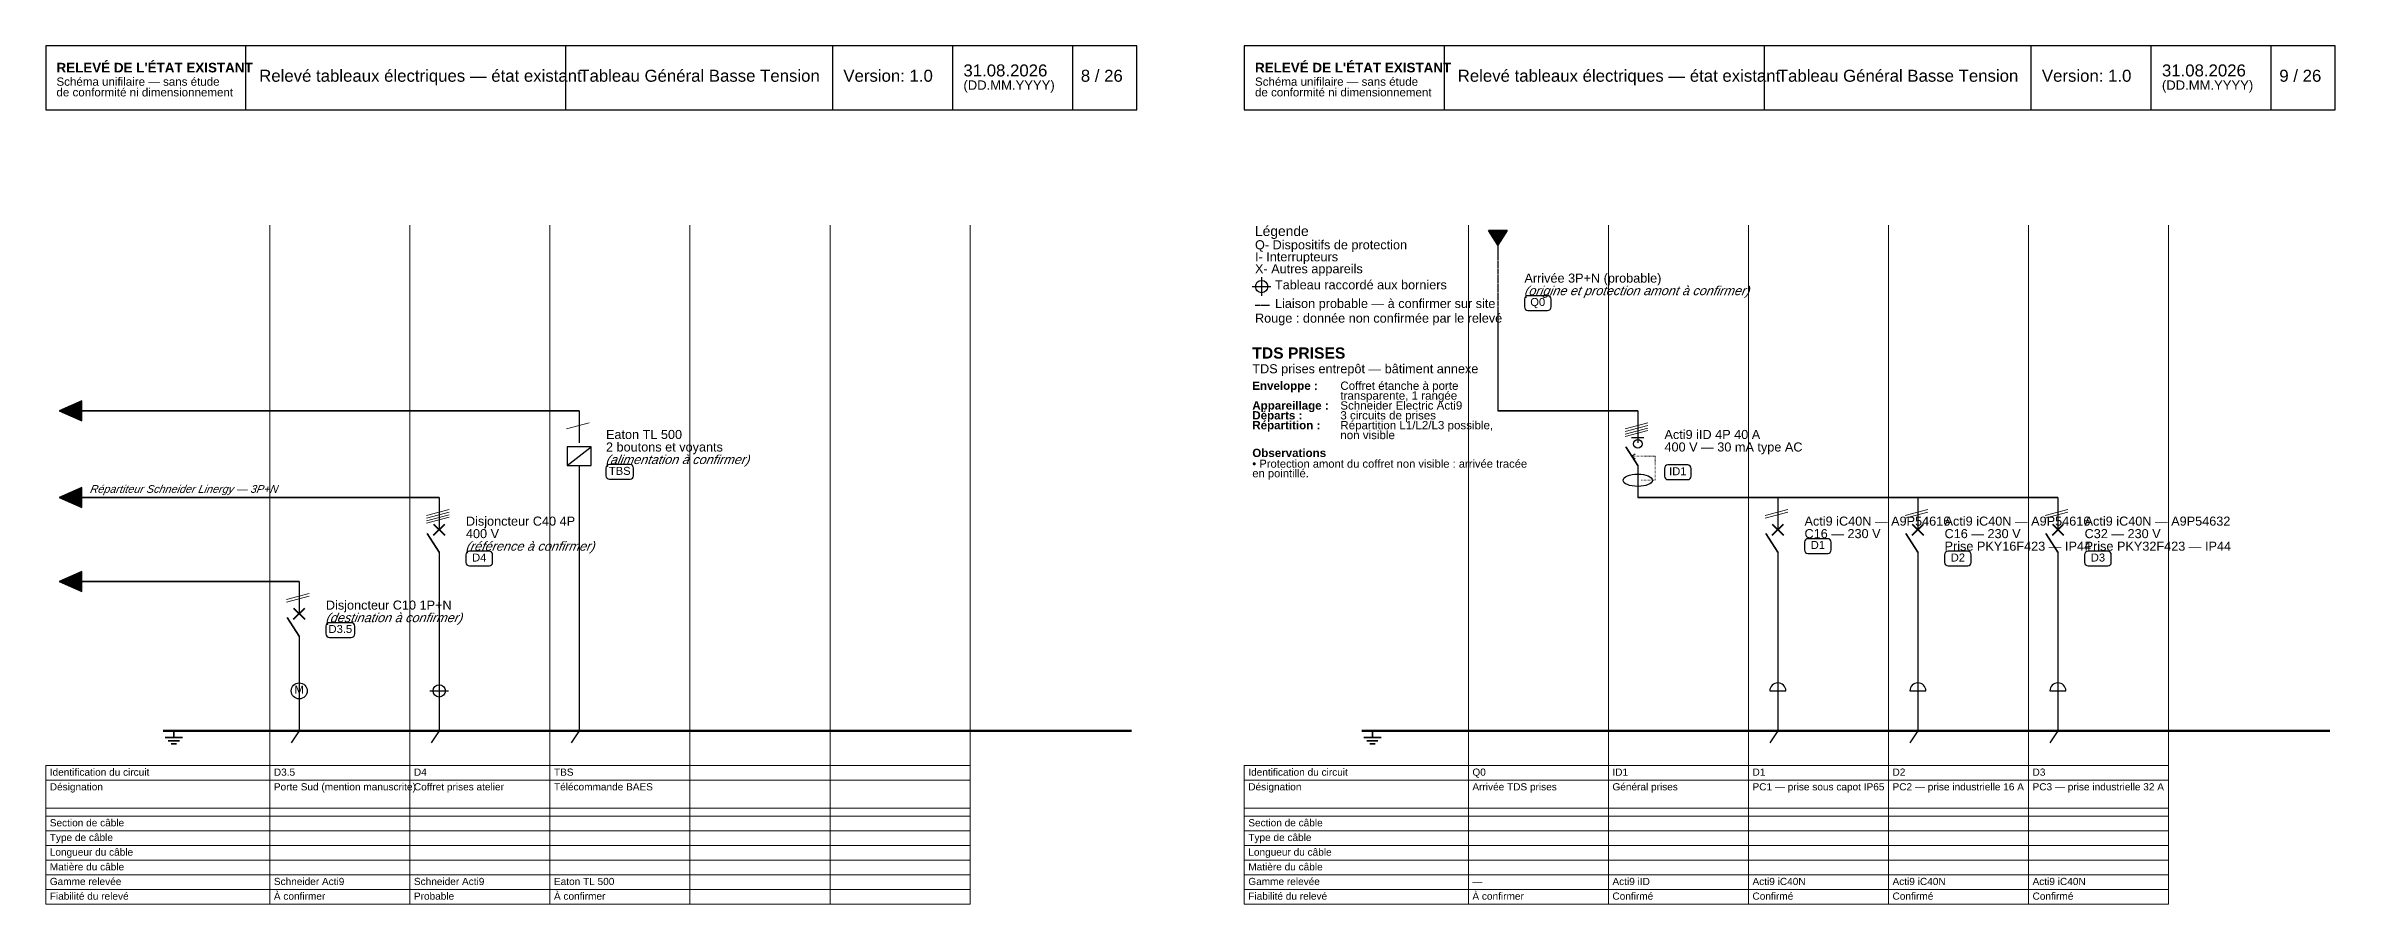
# Model space of a CAD drawing. Header units: millimetres. Extents: x 4 to 1561, y -1145 to 205.
# Drawn here: x 955 to 1561, y -435 to -208 of the extents above; entities that cross this region are included whole.
import ezdxf
from ezdxf.enums import TextEntityAlignment as Align

# ---------------------------------------------------------------- set-up
doc = ezdxf.new("R2010")
doc.units = ezdxf.units.MM
doc.header["$LTSCALE"] = 0.5
doc.linetypes.add('DASHED', pattern=[1.524, 1.27, -0.254])
doc.linetypes.add('DOT', pattern=[0.508, 0, -0.508])
for name, color, linetype, lineweight in [('RENVOIS_FOLIO', 5, 'CONTINUOUS', 25), ('SCHEMA', 7, 'CONTINUOUS', 35), ('SCHEMA_PROBABLE', 7, 'DASHED', 35), ('SYMBOLES', 7, 'CONTINUOUS', 25), ('TERRE', 3, 'CONTINUOUS', 50), ('TEXTE', 7, 'CONTINUOUS', 13), ('TEXTE_A_CONFIRMER', 1, 'CONTINUOUS', 13), ('TRAME', 253, 'CONTINUOUS', 9)]:
    doc.layers.add(name, color=color, linetype=linetype, lineweight=lineweight)
doc.styles.add('SCHEMA', font='arial.ttf')
doc.styles.add('SCHEMA_GRAS', font='arialbd.ttf')
doc.styles.add('SCHEMA_ITAL', font='ariali.ttf')

msp = doc.modelspace()

# ---------------------------------------------------------------- hatches: boundary and pattern name
at = {"layer": 'RENVOIS_FOLIO'}
for points in [[(964.76, -302.13), (958.76, -304.78), (964.76, -307.42)], [(964.76, -325.06), (958.76, -327.71), (964.76, -330.35)], [(964.76, -347.29), (958.76, -349.93), (964.76, -352.58)]]:
    msp.add_hatch(color=7, dxfattribs=at).paths.add_polyline_path(points)
at = {"layer": 'SCHEMA'}
msp.add_hatch(color=7, dxfattribs=at).paths.add_polyline_path([(1336.79, -257.05), (1341.73, -257.05), (1339.26, -260.93)])
h = msp.add_hatch(color=7, dxfattribs=at)
edge = h.paths.add_edge_path()
edge.add_arc((1022.26, -389.44), 0.388, 0, 360)
h = msp.add_hatch(color=7, dxfattribs=at)
edge = h.paths.add_edge_path()
edge.add_arc((1059.3, -389.44), 0.388, 0, 360)
h = msp.add_hatch(color=7, dxfattribs=at)
edge = h.paths.add_edge_path()
edge.add_arc((1096.34, -389.44), 0.388, 0, 360)
h = msp.add_hatch(color=7, dxfattribs=at)
edge = h.paths.add_edge_path()
edge.add_arc((1413.34, -389.44), 0.388, 0, 360)
h = msp.add_hatch(color=7, dxfattribs=at)
edge = h.paths.add_edge_path()
edge.add_arc((1450.39, -389.44), 0.388, 0, 360)
h = msp.add_hatch(color=7, dxfattribs=at)
edge = h.paths.add_edge_path()
edge.add_arc((1487.43, -389.44), 0.388, 0, 360)

# ---------------------------------------------------------------- linework, layer by layer
at = {"layer": 'RENVOIS_FOLIO'}
for points in [[(964.76, -302.13), (958.76, -304.78), (964.76, -307.42)], [(964.76, -325.06), (958.76, -327.71), (964.76, -330.35)], [(964.76, -347.29), (958.76, -349.93), (964.76, -352.58)]]:
    msp.add_lwpolyline(points, close=True, dxfattribs=at)
at = {"layer": 'SCHEMA', "lineweight": 30}
for p, q in [((1339.26, -260.93), (1339.26, -263.4)), ((1274.35, -271.87), (1279.29, -271.87)), ((1276.82, -269.4), (1276.82, -274.34)), ((1339.26, -277.87), (1339.26, -304.78)), ((1096.34, -304.78), (1096.34, -313.24)), ((1376.3, -304.78), (1376.3, -313.24)), ((1093.17, -319.24), (1099.52, -314.3)), ((1374.68, -311.83), (1377.93, -311.83)), ((1096.34, -319.24), (1096.34, -389.44)), ((1376.3, -319.24), (1376.3, -327.71)), ((1059.3, -327.71), (1059.3, -336.18)), ((1413.34, -327.71), (1413.34, -336.18)), ((1450.39, -327.71), (1450.39, -336.18)), ((1487.43, -327.71), (1487.43, -336.18)), ((1059.3, -342.17), (1059.3, -389.44)), ((1413.34, -342.17), (1413.34, -389.44)), ((1450.39, -342.17), (1450.39, -389.44)), ((1487.43, -342.17), (1487.43, -389.44)), ((1022.26, -349.93), (1022.26, -358.4)), ((1022.26, -364.4), (1022.26, -389.44)), ((1056.83, -378.86), (1061.77, -378.86)), ((1059.3, -376.39), (1059.3, -381.33)), ((1411.23, -378.86), (1415.46, -378.86)), ((1448.27, -378.86), (1452.5, -378.86)), ((1485.31, -378.86), (1489.54, -378.86)), ((1022.26, -389.44), (1020.14, -392.62)), ((1059.3, -389.44), (1057.19, -392.62)), ((1096.34, -389.44), (1094.23, -392.62)), ((1413.34, -389.44), (1411.23, -392.62)), ((1450.39, -389.44), (1448.27, -392.62)), ((1487.43, -389.44), (1485.31, -392.62))]:
    msp.add_line(p, q, dxfattribs=at)
at = {"layer": 'SCHEMA', "lineweight": 35}
for p, q in [((964.76, -304.78), (1096.34, -304.78)), ((1339.26, -304.78), (1376.3, -304.78)), ((1373.13, -314.3), (1376.3, -319.24)), ((964.76, -327.71), (1059.3, -327.71)), ((1376.3, -327.71), (1487.43, -327.71)), ((1056.13, -337.23), (1059.3, -342.17)), ((1410.17, -337.23), (1413.34, -342.17)), ((1447.21, -337.23), (1450.39, -342.17)), ((1484.25, -337.23), (1487.43, -342.17)), ((964.76, -349.93), (1022.26, -349.93)), ((1019.09, -359.46), (1022.26, -364.4)), ((986.81, -391.21), (991.39, -391.21)), ((987.62, -392.06), (990.58, -392.06)), ((988.39, -392.9), (989.81, -392.9)), ((989.1, -389.44), (989.1, -391.21)), ((1303.81, -391.21), (1308.39, -391.21)), ((1304.62, -392.06), (1307.58, -392.06)), ((1305.39, -392.9), (1306.81, -392.9)), ((1306.1, -389.44), (1306.1, -391.21))]:
    msp.add_line(p, q, dxfattribs=at)
at = {"layer": 'SCHEMA', "lineweight": 40}
for p, q in [((1057.82, -337.66), (1060.78, -334.69)), ((1057.82, -334.69), (1060.78, -337.66)), ((1411.86, -337.66), (1414.83, -334.69)), ((1411.86, -334.69), (1414.83, -337.66)), ((1448.9, -337.66), (1451.87, -334.69)), ((1448.9, -334.69), (1451.87, -337.66)), ((1485.95, -337.66), (1488.91, -334.69)), ((1485.95, -334.69), (1488.91, -337.66)), ((1020.78, -359.88), (1023.74, -356.92)), ((1020.78, -356.92), (1023.74, -359.88))]:
    msp.add_line(p, q, dxfattribs=at)
at = {"layer": 'SCHEMA', "lineweight": 35}
msp.add_lwpolyline([(1336.79, -257.05), (1341.73, -257.05), (1339.26, -260.93)], close=True, dxfattribs=at)
at = {"layer": 'SCHEMA', "lineweight": 30}
msp.add_lwpolyline([(1093.17, -319.24), (1099.52, -319.24), (1099.52, -314.3), (1093.17, -314.3)], close=True, dxfattribs=at)
for centre, radius in [((1276.82, -271.87), 1.62), ((1376.3, -313.46), 1.16), ((1022.26, -378.86), 2.12), ((1059.3, -378.86), 1.62)]:
    msp.add_circle(centre, radius, dxfattribs=at)
for centre in [(1413.34, -378.86), (1450.39, -378.86), (1487.43, -378.86)]:
    msp.add_arc(centre, 2.12, 0, 180, dxfattribs=at)
msp.add_ellipse((1376.3, -323.12), major_axis=(3.88, 0), ratio=0.418182, dxfattribs=at)
at = {"layer": 'SCHEMA_PROBABLE', "lineweight": 30}
for p, q in [((1339.26, -263.4), (1339.26, -271.87)), ((1339.26, -271.87), (1339.26, -277.87)), ((1275.06, -276.81), (1278.94, -276.81))]:
    msp.add_line(p, q, dxfattribs=at)
at = {"layer": 'SYMBOLES', "lineweight": 25}
for p, q in [((1008.15, -225.06), (1008.15, -208.13)), ((1092.82, -225.06), (1092.82, -208.13)), ((1163.37, -225.06), (1163.37, -208.13)), ((1195.12, -225.06), (1195.12, -208.13)), ((1226.87, -225.06), (1226.87, -208.13)), ((1325.15, -225.06), (1325.15, -208.13)), ((1409.82, -225.06), (1409.82, -208.13)), ((1480.37, -225.06), (1480.37, -208.13)), ((1512.12, -225.06), (1512.12, -208.13)), ((1543.87, -225.06), (1543.87, -208.13))]:
    msp.add_line(p, q, dxfattribs=at)
at = {"layer": 'SYMBOLES', "lineweight": 20}
for p, q in [((1092.99, -309.54), (1098.99, -307.95)), ((1372.95, -309.54), (1378.95, -307.95)), ((1372.95, -310.21), (1378.95, -308.62)), ((1372.95, -310.88), (1378.95, -309.29)), ((1372.95, -311.55), (1378.95, -309.96)), ((1374.75, -316.77), (1375.6, -316.14)), ((1374.75, -316.77), (1375.6, -317.41)), ((1055.95, -332.47), (1061.95, -330.88)), ((1055.95, -333.14), (1061.95, -331.55)), ((1055.95, -333.81), (1061.95, -332.22)), ((1055.95, -334.48), (1061.95, -332.89)), ((1409.99, -332.47), (1415.99, -330.88)), ((1409.99, -333.14), (1415.99, -331.55)), ((1447.03, -332.47), (1453.03, -330.88)), ((1447.03, -333.14), (1453.03, -331.55)), ((1484.08, -332.47), (1490.07, -330.88)), ((1484.08, -333.14), (1490.07, -331.55)), ((1018.91, -354.7), (1024.91, -353.11)), ((1018.91, -355.37), (1024.91, -353.78))]:
    msp.add_line(p, q, dxfattribs=at)
at = {"layer": 'SYMBOLES', "linetype": 'DOT', "lineweight": 20}
for p, q in [((1374.75, -316.77), (1380.89, -316.77)), ((1380.89, -316.77), (1380.89, -323.12)), ((1380.89, -323.12), (1377.01, -323.12))]:
    msp.add_line(p, q, dxfattribs=at)
at = {"layer": 'SYMBOLES', "lineweight": 15}
for p, q in [((955.23, -398.62), (1199.71, -398.62)), ((955.23, -435.31), (955.23, -398.62)), ((1014.5, -435.31), (1014.5, -398.62)), ((1051.54, -435.31), (1051.54, -398.62)), ((1088.58, -435.31), (1088.58, -398.62)), ((1125.62, -435.31), (1125.62, -398.62)), ((1162.67, -435.31), (1162.67, -398.62)), ((1199.71, -435.31), (1199.71, -398.62)), ((1272.23, -398.62), (1516.71, -398.62)), ((1272.23, -435.31), (1272.23, -398.62)), ((1331.5, -435.31), (1331.5, -398.62)), ((1368.54, -435.31), (1368.54, -398.62)), ((1405.58, -435.31), (1405.58, -398.62)), ((1442.62, -435.31), (1442.62, -398.62)), ((1479.67, -435.31), (1479.67, -398.62)), ((1516.71, -435.31), (1516.71, -398.62)), ((955.23, -402.5), (1199.71, -402.5)), ((1272.23, -402.5), (1516.71, -402.5)), ((955.23, -409.91), (1199.71, -409.91)), ((1272.23, -409.91), (1516.71, -409.91)), ((955.23, -412.02), (1199.71, -412.02)), ((955.23, -415.9), (1199.71, -415.9)), ((1272.23, -412.02), (1516.71, -412.02)), ((1272.23, -415.9), (1516.71, -415.9)), ((955.23, -419.78), (1199.71, -419.78)), ((955.23, -423.66), (1199.71, -423.66)), ((1272.23, -419.78), (1516.71, -419.78)), ((1272.23, -423.66), (1516.71, -423.66)), ((955.23, -427.54), (1199.71, -427.54)), ((1272.23, -427.54), (1516.71, -427.54)), ((955.23, -431.43), (1199.71, -431.43)), ((955.23, -435.31), (1199.71, -435.31)), ((1272.23, -431.43), (1516.71, -431.43)), ((1272.23, -435.31), (1516.71, -435.31))]:
    msp.add_line(p, q, dxfattribs=at)
at = {"layer": 'SYMBOLES', "lineweight": 25}
for points in [[(955.23, -225.06), (1243.77, -225.06), (1243.77, -208.13), (955.23, -208.13)], [(1272.23, -225.06), (1560.77, -225.06), (1560.77, -208.13), (1272.23, -208.13)]]:
    msp.add_lwpolyline(points, close=True, dxfattribs=at)
for points in [[(1347.23, -278.15), (1352.45, -278.15, 0.414214), (1353.37, -277.23), (1353.37, -275.19, 0.414214), (1352.45, -274.27), (1347.23, -274.27, 0.414214), (1346.32, -275.19), (1346.32, -277.23, 0.414214)], [(1104.32, -322.84), (1109.77, -322.84, 0.414214), (1110.69, -321.92), (1110.69, -319.88, 0.414214), (1109.77, -318.96), (1104.32, -318.96, 0.414214), (1103.4, -319.88), (1103.4, -321.92, 0.414214)], [(1384.28, -322.95), (1389.5, -322.95, 0.414214), (1390.41, -322.03), (1390.41, -319.98, 0.414214), (1389.5, -319.07), (1384.28, -319.07, 0.414214), (1383.36, -319.98), (1383.36, -322.03, 0.414214)], [(1421.32, -342.45), (1426.54, -342.45, 0.414214), (1427.46, -341.54), (1427.46, -339.49, 0.414214), (1426.54, -338.57), (1421.32, -338.57, 0.414214), (1420.4, -339.49), (1420.4, -341.54, 0.414214)], [(1067.28, -345.77), (1072.5, -345.77, 0.414214), (1073.41, -344.85), (1073.41, -342.81, 0.414214), (1072.5, -341.89), (1067.28, -341.89, 0.414214), (1066.36, -342.81), (1066.36, -344.85, 0.414214)], [(1458.36, -345.77), (1463.58, -345.77, 0.414214), (1464.5, -344.85), (1464.5, -342.81, 0.414214), (1463.58, -341.89), (1458.36, -341.89, 0.414214), (1457.44, -342.81), (1457.44, -344.85, 0.414214)], [(1495.4, -345.77), (1500.62, -345.77, 0.414214), (1501.54, -344.85), (1501.54, -342.81, 0.414214), (1500.62, -341.89), (1495.4, -341.89, 0.414214), (1494.48, -342.81), (1494.48, -344.85, 0.414214)], [(1030.23, -364.68), (1036.04, -364.68, 0.414214), (1036.96, -363.76), (1036.96, -361.72, 0.414214), (1036.04, -360.8), (1030.23, -360.8, 0.414214), (1029.32, -361.72), (1029.32, -363.76, 0.414214)]]:
    msp.add_lwpolyline(points, format="xyb", close=True, dxfattribs=at)
at = {"layer": 'TERRE', "color": 3}
for p, q in [((986.28, -389.44), (1242.36, -389.44)), ((1303.28, -389.44), (1559.36, -389.44))]:
    msp.add_line(p, q, dxfattribs=at)
at = {"layer": 'TERRE', "color": 2, "linetype": 'DASHED'}
for p, q in [((987.69, -389.44), (1242.36, -389.44)), ((1304.69, -389.44), (1559.36, -389.44))]:
    msp.add_line(p, q, dxfattribs=at)
at = {"layer": 'TRAME'}
for p, q in [((1014.5, -435.31), (1014.5, -255.64)), ((1051.54, -435.31), (1051.54, -255.64)), ((1088.58, -435.31), (1088.58, -255.64)), ((1125.62, -435.31), (1125.62, -255.64)), ((1162.67, -435.31), (1162.67, -255.64)), ((1199.71, -435.31), (1199.71, -255.64)), ((1331.5, -435.31), (1331.5, -255.64)), ((1368.54, -435.31), (1368.54, -255.64)), ((1405.58, -435.31), (1405.58, -255.64)), ((1442.62, -435.31), (1442.62, -255.64)), ((1479.67, -435.31), (1479.67, -255.64)), ((1516.71, -435.31), (1516.71, -255.64))]:
    msp.add_line(p, q, dxfattribs=at)

# ---------------------------------------------------------------- texts
at = {"layer": 'TEXTE'}
for s, height, style, p in [("RELEVÉ DE L'ÉTAT EXISTANT", 2.54, 'SCHEMA_GRAS', (958.06, -215.18)), ("RELEVÉ DE L'ÉTAT EXISTANT", 2.54, 'SCHEMA_GRAS', (1275.06, -215.18)), ('Schéma unifilaire — sans étude', 2.1872, 'SCHEMA', (958.06, -218.71)), ('Relevé tableaux électriques — état existant', 3.175, 'SCHEMA', (1011.68, -217.65)), ('Tableau Général Basse Tension', 3.175, 'SCHEMA', (1096.34, -217.65)), ('Version: 1.0', 3.175, 'SCHEMA', (1166.19, -217.65)), ('31.08.2026', 3.175, 'SCHEMA', (1197.94, -216.24)), ('(DD.MM.YYYY)', 2.4694, 'SCHEMA', (1197.94, -219.77)), ('8 / 26', 3.175, 'SCHEMA', (1228.99, -217.65)), ('Schéma unifilaire — sans étude', 2.1872, 'SCHEMA', (1275.06, -218.71)), ('Relevé tableaux électriques — état existant', 3.175, 'SCHEMA', (1328.68, -217.65)), ('Tableau Général Basse Tension', 3.175, 'SCHEMA', (1413.34, -217.65)), ('Version: 1.0', 3.175, 'SCHEMA', (1483.19, -217.65)), ('31.08.2026', 3.175, 'SCHEMA', (1514.94, -216.24)), ('(DD.MM.YYYY)', 2.4694, 'SCHEMA', (1514.94, -219.77)), ('9 / 26', 3.175, 'SCHEMA', (1545.99, -217.65)), ('de conformité ni dimensionnement', 2.1872, 'SCHEMA', (958.06, -221.53)), ('de conformité ni dimensionnement', 2.1872, 'SCHEMA', (1275.06, -221.53)), ('Q- Dispositifs de protection', 2.3989, 'SCHEMA', (1275.06, -261.99)), ('Légende', 2.611, 'SCHEMA', (1275.06, -258.47)), ('X- Autres appareils', 2.3989, 'SCHEMA', (1275.06, -268.34)), ('I- Interrupteurs', 2.3989, 'SCHEMA', (1275.06, -265.17)), ('Tableau raccordé aux borniers', 2.3989, 'SCHEMA', (1280.35, -272.58)), ('Arrivée 3P+N (probable)', 2.3989, 'SCHEMA', (1346.32, -270.81)), ('Liaison probable — à confirmer sur site', 2.3989, 'SCHEMA', (1280.35, -277.52)), ('TDS PRISES', 2.963, 'SCHEMA_GRAS', (1274.35, -290.92)), ('TDS prises entrepôt — bâtiment annexe', 2.3989, 'SCHEMA', (1274.35, -294.8)), ('Appareillage :', 2.1872, 'SCHEMA_GRAS', (1274.35, -304.4)), ('Enveloppe :', 2.1872, 'SCHEMA_GRAS', (1274.35, -299.18)), ('transparente, 1 rangée', 2.1872, 'SCHEMA', (1297.63, -301.79)), ('Schneider Electric Acti9', 2.1872, 'SCHEMA', (1297.63, -304.4)), ('Coffret étanche à porte', 2.1872, 'SCHEMA', (1297.63, -299.18)), ('Départs :', 2.187, 'SCHEMA_GRAS', (1274.35, -307.01)), ('Répartition :', 2.1872, 'SCHEMA_GRAS', (1274.35, -309.62)), ('3 circuits de prises', 2.1872, 'SCHEMA', (1297.63, -307.01)), ('Répartition L1/L2/L3 possible,', 2.1872, 'SCHEMA', (1297.63, -309.62)), ('2 boutons et voyants', 2.3989, 'SCHEMA', (1103.4, -315.5)), ('Eaton TL 500', 2.3989, 'SCHEMA', (1103.4, -312.19)), ('Observations', 2.1872, 'SCHEMA_GRAS', (1274.35, -316.96)), ('non visible', 2.1872, 'SCHEMA', (1297.63, -312.23)), ('Acti9 iID 4P 40 A', 2.3989, 'SCHEMA', (1383.36, -312.19)), ('400 V — 30 mA type AC', 2.3989, 'SCHEMA', (1383.36, -315.5)), ('• Protection amont du coffret non visible : arrivée tracée', 2.1167, 'SCHEMA', (1274.35, -319.78)), ('en pointillé.', 2.1167, 'SCHEMA', (1274.35, -322.32)), ('Disjoncteur C40 4P', 2.3989, 'SCHEMA', (1066.36, -335.12)), ('Acti9 iC40N — A9P54616', 2.3989, 'SCHEMA', (1420.4, -335.12)), ('Acti9 iC40N — A9P54616', 2.3989, 'SCHEMA', (1457.44, -335.12)), ('Acti9 iC40N — A9P54632', 2.3989, 'SCHEMA', (1494.48, -335.12)), ('400 V', 2.399, 'SCHEMA', (1066.36, -338.43)), ('C16 — 230 V', 2.3989, 'SCHEMA', (1420.4, -338.43)), ('C16 — 230 V', 2.3989, 'SCHEMA', (1457.44, -338.43)), ('C32 — 230 V', 2.3989, 'SCHEMA', (1494.48, -338.43)), ('Prise PKY16F423 — IP44', 2.3989, 'SCHEMA', (1457.44, -341.75)), ('Prise PKY32F423 — IP44', 2.3989, 'SCHEMA', (1494.48, -341.75)), ('Disjoncteur C10 1P+N', 2.3989, 'SCHEMA', (1029.32, -357.34)), ('Identification du circuit', 1.905, 'SCHEMA', (956.29, -401.3)), ('D3.5', 1.905, 'SCHEMA', (1015.56, -401.3)), ('D4', 1.905, 'SCHEMA', (1052.6, -401.3)), ('TBS', 1.905, 'SCHEMA', (1089.64, -401.3)), ('Identification du circuit', 1.905, 'SCHEMA', (1273.29, -401.3)), ('Q0', 1.905, 'SCHEMA', (1332.56, -401.3)), ('ID1', 1.905, 'SCHEMA', (1369.6, -401.3)), ('D1', 1.905, 'SCHEMA', (1406.64, -401.3)), ('D2', 1.905, 'SCHEMA', (1443.68, -401.3)), ('D3', 1.905, 'SCHEMA', (1480.72, -401.3)), ('Désignation', 1.905, 'SCHEMA', (956.29, -405.18)), ('Porte Sud (mention manuscrite)', 1.905, 'SCHEMA', (1015.56, -405.18)), ('Coffret prises atelier', 1.905, 'SCHEMA', (1052.6, -405.18)), ('Télécommande BAES', 1.905, 'SCHEMA', (1089.64, -405.18)), ('Désignation', 1.905, 'SCHEMA', (1273.29, -405.18)), ('Arrivée TDS prises', 1.905, 'SCHEMA', (1332.56, -405.18)), ('Général prises', 1.905, 'SCHEMA', (1369.6, -405.18)), ('PC1 — prise sous capot IP65', 1.905, 'SCHEMA', (1406.64, -405.18)), ('PC2 — prise industrielle 16 A', 1.905, 'SCHEMA', (1443.68, -405.18)), ('PC3 — prise industrielle 32 A', 1.905, 'SCHEMA', (1480.72, -405.18)), ('Type de câble', 1.905, 'SCHEMA', (956.29, -418.58)), ('Section de câble', 1.905, 'SCHEMA', (956.29, -414.7)), ('Type de câble', 1.905, 'SCHEMA', (1273.29, -418.58)), ('Section de câble', 1.905, 'SCHEMA', (1273.29, -414.7)), ('Longueur du câble', 1.905, 'SCHEMA', (956.29, -422.46)), ('Longueur du câble', 1.905, 'SCHEMA', (1273.29, -422.46)), ('Gamme relevée', 1.905, 'SCHEMA', (956.29, -430.23)), ('Matière du câble', 1.905, 'SCHEMA', (956.29, -426.35)), ('Schneider Acti9', 1.905, 'SCHEMA', (1015.56, -430.23)), ('Schneider Acti9', 1.905, 'SCHEMA', (1052.6, -430.23)), ('Eaton TL 500', 1.905, 'SCHEMA', (1089.64, -430.23)), ('Gamme relevée', 1.905, 'SCHEMA', (1273.29, -430.23)), ('Matière du câble', 1.905, 'SCHEMA', (1273.29, -426.35)), ('—', 1.91, 'SCHEMA', (1332.56, -430.23)), ('Acti9 iID', 1.905, 'SCHEMA', (1369.6, -430.23)), ('Acti9 iC40N', 1.905, 'SCHEMA', (1406.64, -430.23)), ('Acti9 iC40N', 1.905, 'SCHEMA', (1443.68, -430.23)), ('Acti9 iC40N', 1.905, 'SCHEMA', (1480.72, -430.23)), ('Fiabilité du relevé', 1.905, 'SCHEMA', (956.29, -434.11)), ('Probable', 1.905, 'SCHEMA', (1052.6, -434.11)), ('Fiabilité du relevé', 1.905, 'SCHEMA', (1273.29, -434.11)), ('Confirmé', 1.905, 'SCHEMA', (1369.6, -434.11)), ('Confirmé', 1.905, 'SCHEMA', (1406.64, -434.11)), ('Confirmé', 1.905, 'SCHEMA', (1443.68, -434.11)), ('Confirmé', 1.905, 'SCHEMA', (1480.72, -434.11))]:
    msp.add_text(s, height=height, dxfattribs=dict(at, style=style)).set_placement(p)
at = {"layer": 'TEXTE', "style": 'SCHEMA'}
for s, height, p in [('Q0', 2.117, (1349.84, -276.99)), ('12', 1.905, (962.82, -305.41)), ('TBS', 2.117, (1107.05, -321.68)), ('ID1', 2.117, (1386.89, -321.78)), ('12', 1.905, (962.82, -328.34)), ('D4', 2.117, (1069.89, -344.61)), ('D1', 2.117, (1423.93, -341.29)), ('D2', 2.117, (1460.97, -344.61)), ('D3', 2.117, (1498.01, -344.61)), ('12', 1.905, (962.82, -350.57)), ('D3.5', 2.117, (1033.14, -363.52)), ('M', 2.12, (1022.26, -379.6))]:
    msp.add_text(s, height=height, dxfattribs=at).set_placement(p, align=Align.CENTER)
at = {"layer": 'TEXTE', "style": 'SCHEMA_ITAL', "oblique": 12}
msp.add_text('Répartiteur Schneider Linergy — 3P+N', height=2.0461, dxfattribs=at).set_placement((966.88, -326.44))
at = {"layer": 'TEXTE_A_CONFIRMER', "style": 'SCHEMA_ITAL', "oblique": 12}
for s, p in [('(origine et protection amont à confirmer)', (1346.32, -274.13)), ('(alimentation à confirmer)', (1103.4, -318.82)), ('(référence à confirmer)', (1066.36, -341.75)), ('(destination à confirmer)', (1029.32, -360.66))]:
    msp.add_text(s, height=2.3989, dxfattribs=at).set_placement(p)
at = {"layer": 'TEXTE_A_CONFIRMER', "style": 'SCHEMA'}
for s, height, p in [('Rouge : donnée non confirmée par le relevé', 2.3989, (1275.06, -281.4)), ('À confirmer', 1.905, (1015.56, -434.11)), ('À confirmer', 1.905, (1089.64, -434.11)), ('À confirmer', 1.905, (1332.56, -434.11))]:
    msp.add_text(s, height=height, dxfattribs=at).set_placement(p)

doc.saveas('drawing.dxf')
